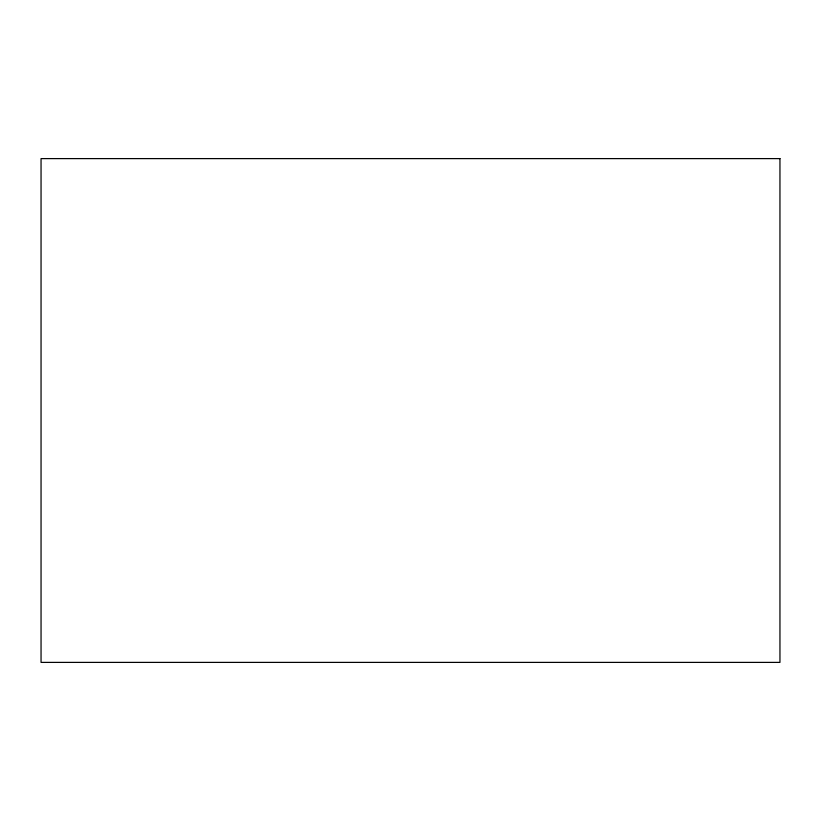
<?xml version="1.0" encoding="UTF-8"?>
<svg xmlns="http://www.w3.org/2000/svg" width="821" height="821" viewBox="0 0 821 821"><rect width="100%" height="100%" fill="white"/><g stroke="black" fill="none" stroke-linecap="round" stroke-linejoin="round"><path stroke-width="1.23" d="M779.95 158.607L41.05 158.607L41.05 662.393L779.95 662.393L779.95 158.607"/></g></svg>
